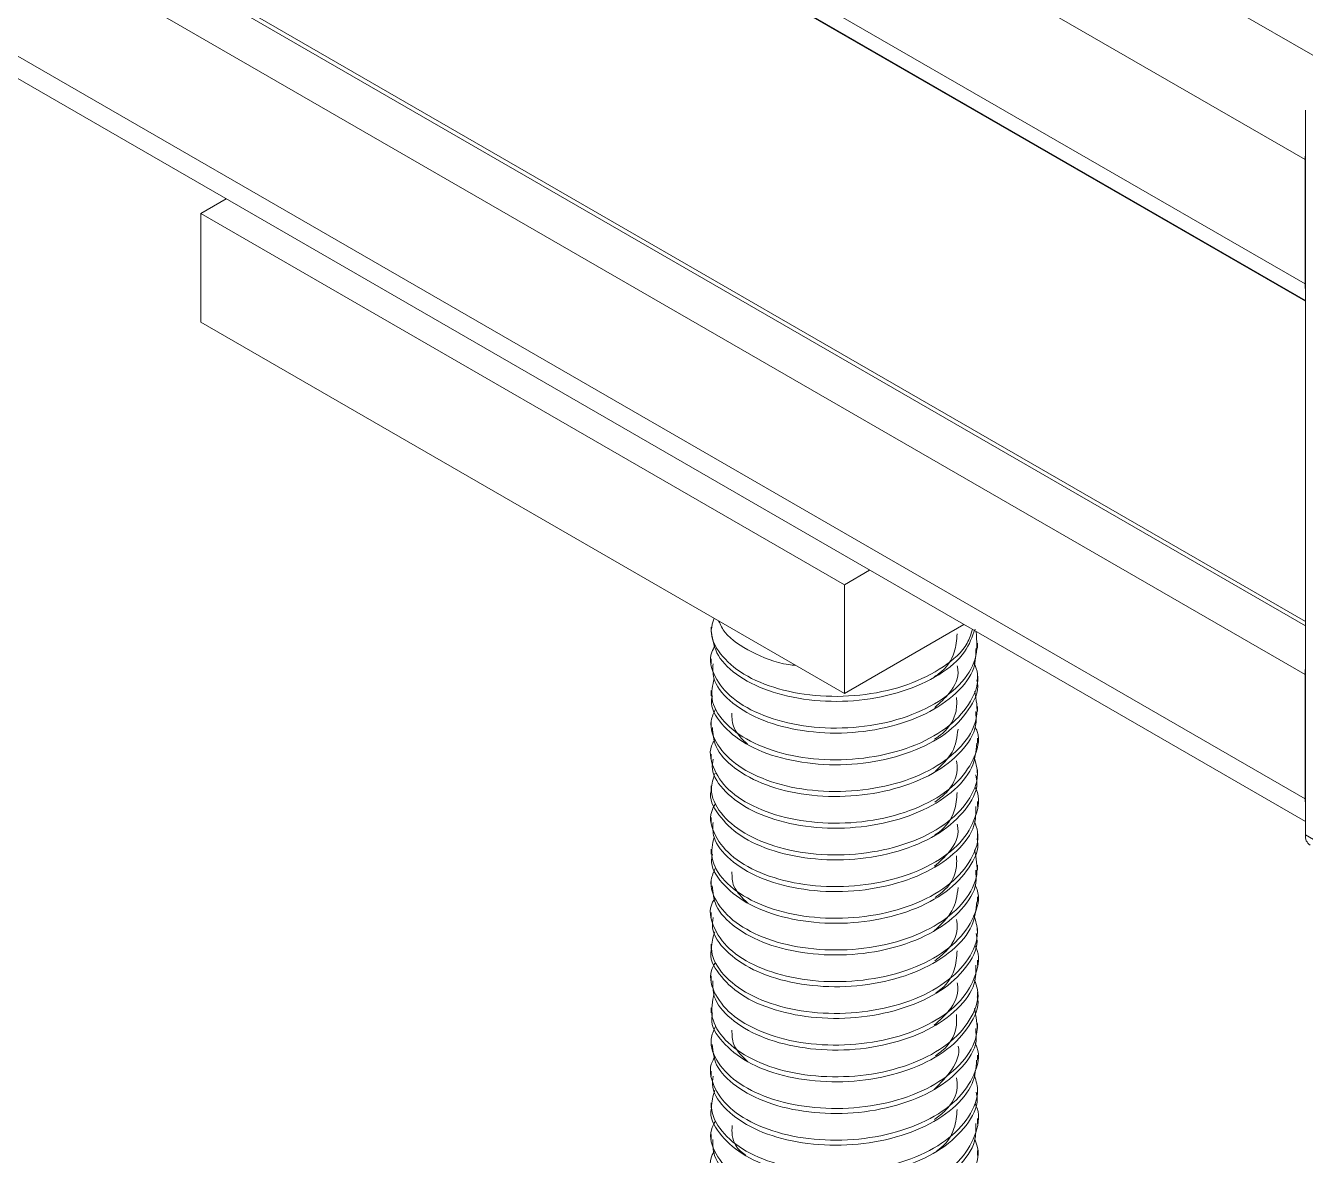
# Model space of a CAD drawing. Extents: x -976302 to -776254, y 5665 to 231437.
# Drawn here: x -788718.7 to -788428.5, y 79245.3 to 79501.6 of the extents above; entities that cross this region are included whole.
import ezdxf

# ---------------------------------------------------------------- set-up
doc = ezdxf.new("R2010")
doc.units = 0
doc.header["$LTSCALE"] = 1000
doc.header["$MEASUREMENT"] = 0

msp = doc.modelspace()

# ---------------------------------------------------------------- linework, layer by layer
at = {"linetype": 'Continuous', "lineweight": 15}
for p, q in [((-788428.62, 79443.04), (-791986.94, 81497.21)), ((-788428.62, 79443.04), (-791986.94, 81497.21)), ((-791984.64, 81492.14), (-788428.54, 79439.24)), ((-791984.64, 81492.14), (-788428.54, 79439.24)), ((-788428.54, 79439.09), (-791983.38, 81491.25)), ((-788428.54, 79439.09), (-791983.38, 81491.25)), ((-788428.54, 79365.45), (-791983.68, 81417.79)), ((-788428.54, 79365.45), (-791983.68, 81417.79)), ((-788428.54, 79366.46), (-791983.38, 81418.63)), ((-788428.54, 79366.46), (-791983.38, 81418.63)), ((-788428.62, 79354.39), (-791986.94, 81408.56)), ((-788428.62, 79354.39), (-791986.94, 81408.56)), ((-788428.62, 79326.19), (-791986.94, 81380.36)), ((-788428.62, 79326.19), (-791986.94, 81380.36)), ((-791983.81, 81373.45), (-788428.54, 79321.04)), ((-791983.81, 81373.45), (-788428.54, 79321.04)), ((-788420.43, 79491.16), (-788455.17, 79511.21)), ((-788420.43, 79491.16), (-788455.17, 79511.21)), ((-788428.62, 79471.24), (-788491.33, 79507.44)), ((-788428.62, 79471.24), (-788491.33, 79507.44)), ((-788428.54, 79482.38), (-788428.54, 79318.02)), ((-788428.54, 79482.38), (-788428.54, 79318.02)), ((-788428.54, 79472.79), (-788428.62, 79471.24)), ((-788428.54, 79472.79), (-788428.62, 79471.24)), ((-788428.62, 79471.24), (-788428.62, 79443.04)), ((-788428.62, 79471.24), (-788428.62, 79443.04)), ((-788678.95, 79458.99), (-788673.23, 79462.29)), ((-788678.95, 79458.99), (-788673.23, 79462.29)), ((-788533.05, 79374.77), (-788678.95, 79458.99)), ((-788678.95, 79458.99), (-788678.95, 79434.33)), ((-788533.05, 79374.77), (-788678.95, 79458.99)), ((-788678.95, 79458.99), (-788678.95, 79434.33)), ((-788533.05, 79350.11), (-788678.95, 79434.33)), ((-788533.05, 79350.11), (-788678.95, 79434.33)), ((-788527.33, 79378.07), (-788533.05, 79374.77)), ((-788527.33, 79378.07), (-788533.05, 79374.77)), ((-788533.05, 79374.77), (-788533.05, 79350.11)), ((-788533.05, 79374.77), (-788533.05, 79350.11)), ((-788563.25, 79365.13), (-788563.25, 79363.98)), ((-788563.25, 79365.13), (-788563.25, 79363.98)), ((-788505.98, 79365.74), (-788533.05, 79350.11)), ((-788505.98, 79365.74), (-788533.05, 79350.11)), ((-788502.86, 79360.39), (-788502.86, 79361.53)), ((-788502.86, 79360.39), (-788502.86, 79361.53)), ((-788563.25, 79357.94), (-788563.25, 79356.8)), ((-788563.25, 79357.94), (-788563.25, 79356.8)), ((-788502.86, 79353.2), (-788502.86, 79354.35)), ((-788502.86, 79353.2), (-788502.86, 79354.35)), ((-788428.62, 79354.39), (-788428.62, 79326.19)), ((-788428.62, 79354.39), (-788428.62, 79326.19)), ((-788563.25, 79350.75), (-788563.25, 79349.61)), ((-788563.25, 79350.75), (-788563.25, 79349.61)), ((-788502.86, 79346.01), (-788502.86, 79347.15)), ((-788502.86, 79346.01), (-788502.86, 79347.15)), ((-788563.25, 79343.56), (-788563.25, 79342.41)), ((-788563.25, 79343.56), (-788563.25, 79342.41)), ((-788502.86, 79338.82), (-788502.86, 79339.96)), ((-788502.86, 79338.82), (-788502.86, 79339.96)), ((-788563.25, 79336.36), (-788563.25, 79335.23)), ((-788563.25, 79336.36), (-788563.25, 79335.23)), ((-788502.86, 79331.63), (-788502.86, 79332.77)), ((-788502.86, 79331.63), (-788502.86, 79332.77)), ((-788563.25, 79329.18), (-788563.25, 79328.03)), ((-788563.25, 79329.18), (-788563.25, 79328.03)), ((-788502.86, 79324.44), (-788502.86, 79325.58)), ((-788502.86, 79324.44), (-788502.86, 79325.58)), ((-788428.62, 79326.19), (-788428.54, 79324.73)), ((-788428.62, 79326.19), (-788428.54, 79324.73)), ((-788563.25, 79321.98), (-788563.25, 79320.85)), ((-788563.25, 79321.98), (-788563.25, 79320.85)), ((-788502.86, 79317.25), (-788502.86, 79318.39)), ((-788502.86, 79317.25), (-788502.86, 79318.39)), ((-788428.54, 79318.02), (-788424.54, 79315.71)), ((-788428.54, 79318.02), (-788424.54, 79315.71)), ((-788563.25, 79314.79), (-788563.25, 79313.65)), ((-788563.25, 79314.79), (-788563.25, 79313.65)), ((-788502.86, 79310.06), (-788502.86, 79311.2)), ((-788502.86, 79310.06), (-788502.86, 79311.2)), ((-788563.25, 79307.61), (-788563.25, 79306.46)), ((-788563.25, 79307.61), (-788563.25, 79306.46)), ((-788502.86, 79302.86), (-788502.86, 79304.01)), ((-788502.86, 79302.86), (-788502.86, 79304.01)), ((-788563.25, 79300.41), (-788563.25, 79299.27)), ((-788563.25, 79300.41), (-788563.25, 79299.27)), ((-788502.86, 79295.68), (-788502.86, 79296.82)), ((-788502.86, 79295.68), (-788502.86, 79296.82)), ((-788563.25, 79293.22), (-788563.25, 79292.08)), ((-788563.25, 79293.22), (-788563.25, 79292.08)), ((-788502.86, 79288.49), (-788502.86, 79289.62)), ((-788502.86, 79288.49), (-788502.86, 79289.62)), ((-788563.25, 79286.03), (-788563.25, 79284.89)), ((-788563.25, 79286.03), (-788563.25, 79284.89)), ((-788502.86, 79281.29), (-788502.86, 79282.44)), ((-788502.86, 79281.29), (-788502.86, 79282.44)), ((-788563.25, 79278.84), (-788563.25, 79277.7)), ((-788563.25, 79278.84), (-788563.25, 79277.7)), ((-788502.86, 79274.11), (-788502.86, 79275.24)), ((-788502.86, 79274.11), (-788502.86, 79275.24)), ((-788563.25, 79271.65), (-788563.25, 79270.51)), ((-788563.25, 79271.65), (-788563.25, 79270.51)), ((-788502.86, 79266.91), (-788502.86, 79268.05)), ((-788502.86, 79266.91), (-788502.86, 79268.05)), ((-788563.25, 79264.45), (-788563.25, 79263.32)), ((-788563.25, 79264.45), (-788563.25, 79263.32)), ((-788502.86, 79259.72), (-788502.86, 79260.86)), ((-788502.86, 79259.72), (-788502.86, 79260.86)), ((-788563.25, 79257.27), (-788563.25, 79256.12)), ((-788563.25, 79257.27), (-788563.25, 79256.12)), ((-788502.86, 79252.53), (-788502.86, 79253.67)), ((-788502.86, 79252.53), (-788502.86, 79253.67)), ((-788563.25, 79250.08), (-788563.25, 79248.94)), ((-788563.25, 79250.08), (-788563.25, 79248.94)), ((-788502.86, 79245.34), (-788502.86, 79246.48)), ((-788502.86, 79245.34), (-788502.86, 79246.48))]:
    msp.add_line(p, q, dxfattribs=at)
at = {"linetype": 'Continuous', "lineweight": 15, "flags": 128}
for points in [[(-788428.62, 79443.04), (-788428.56, 79442), (-788428.54, 79441.79)], [(-788428.62, 79443.04), (-788428.56, 79442), (-788428.54, 79441.79)], [(-788428.54, 79355.72), (-788428.56, 79355.49), (-788428.62, 79354.39)], [(-788428.54, 79355.72), (-788428.56, 79355.49), (-788428.62, 79354.39)]]:
    msp.add_lwpolyline(points, dxfattribs=at)
at = {"linetype": 'Continuous', "lineweight": 15}
msp.add_arc((-788426.07, 79317.74), 2.48, 173.7011, 234.9867, dxfattribs=at)
msp.add_arc((-788426.07, 79317.74), 2.48, 173.7011, 234.9867, dxfattribs=at)
for points, knots in [([(-788562.58, 79367.16), (-788562.88, 79366.26), (-788563.77, 79363.57), (-788561.54, 79358.96), (-788556.3, 79354.3), (-788548.25, 79350.88), (-788538.54, 79349.24), (-788528.2, 79349.57), (-788518.37, 79351.85), (-788510.37, 79355.98), (-788505.28, 79360.43), (-788504.36, 79363.56), (-788504.04, 79364.62)], [0, 0, 0, 0, 0.055158, 0.166141, 0.277102, 0.388094, 0.499049, 0.610018, 0.720987, 0.831948, 0.942932, 1, 1, 1, 1]), ([(-788562.58, 79367.16), (-788562.88, 79366.26), (-788563.77, 79363.57), (-788561.54, 79358.96), (-788556.3, 79354.3), (-788548.25, 79350.88), (-788538.54, 79349.24), (-788528.2, 79349.57), (-788518.37, 79351.85), (-788510.37, 79355.98), (-788505.28, 79360.43), (-788504.36, 79363.56), (-788504.04, 79364.62)], [0, 0, 0, 0, 0.055158, 0.166141, 0.277102, 0.388094, 0.499049, 0.610018, 0.720987, 0.831948, 0.942932, 1, 1, 1, 1]), ([(-788544.07, 79356.47), (-788544.6, 79356.53), (-788548.44, 79356.92), (-788554.27, 79359.43), (-788559.89, 79362.98), (-788561.14, 79365.66), (-788561.56, 79366.57)], [0, 0, 0, 0, 0.061074, 0.435157, 0.809351, 1, 1, 1, 1]), ([(-788544.07, 79356.47), (-788544.6, 79356.53), (-788548.44, 79356.92), (-788554.27, 79359.43), (-788559.89, 79362.98), (-788561.14, 79365.66), (-788561.56, 79366.57)], [0, 0, 0, 0, 0.061074, 0.435157, 0.809351, 1, 1, 1, 1]), ([(-788562.32, 79361.05), (-788562.62, 79360.52), (-788563.91, 79358.24), (-788562.75, 79353.87), (-788558.79, 79348.83), (-788551.67, 79344.86), (-788542.52, 79342.45), (-788532.28, 79342.02), (-788522.13, 79343.52), (-788513.2, 79346.98), (-788506.58, 79351.89), (-788502.72, 79357.86), (-788503.02, 79362.04), (-788503.17, 79364.12)], [0, 0, 0, 0, 0.029612, 0.126756, 0.22388, 0.321012, 0.418143, 0.515263, 0.612409, 0.709532, 0.806682, 0.903802, 1, 1, 1, 1]), ([(-788562.32, 79361.05), (-788562.62, 79360.52), (-788563.91, 79358.24), (-788562.75, 79353.87), (-788558.79, 79348.83), (-788551.67, 79344.86), (-788542.52, 79342.45), (-788532.28, 79342.02), (-788522.13, 79343.52), (-788513.2, 79346.98), (-788506.58, 79351.89), (-788502.72, 79357.86), (-788503.02, 79362.04), (-788503.17, 79364.12)], [0, 0, 0, 0, 0.029612, 0.126756, 0.22388, 0.321012, 0.418143, 0.515263, 0.612409, 0.709532, 0.806682, 0.903802, 1, 1, 1, 1]), ([(-788503.44, 79364.7), (-788504.06, 79362.95), (-788505.39, 79359.15), (-788511.32, 79354.12), (-788519.69, 79350.31), (-788529.64, 79348.25), (-788539.96, 79348.22), (-788549.52, 79350.14), (-788557.15, 79353.73), (-788562.29, 79358.58), (-788562.91, 79362.2), (-788563.22, 79363.99)], [0, 0, 0, 0, 0.096839, 0.209995, 0.323184, 0.436337, 0.549514, 0.662673, 0.775838, 0.889006, 1, 1, 1, 1]), ([(-788503.44, 79364.7), (-788504.06, 79362.95), (-788505.39, 79359.15), (-788511.32, 79354.12), (-788519.69, 79350.31), (-788529.64, 79348.25), (-788539.96, 79348.22), (-788549.52, 79350.14), (-788557.15, 79353.73), (-788562.29, 79358.58), (-788562.91, 79362.2), (-788563.22, 79363.99)], [0, 0, 0, 0, 0.096839, 0.209995, 0.323184, 0.436337, 0.549514, 0.662673, 0.775838, 0.889006, 1, 1, 1, 1]), ([(-788507.52, 79363.62), (-788507.61, 79362.24), (-788507.82, 79359.05), (-788510.01, 79355.62), (-788512.38, 79354.11), (-788512.7, 79353.9)], [0, 0, 0, 0, 0.400329, 0.918248, 1, 1, 1, 1]), ([(-788507.52, 79363.62), (-788507.61, 79362.24), (-788507.82, 79359.05), (-788510.01, 79355.62), (-788512.38, 79354.11), (-788512.7, 79353.9)], [0, 0, 0, 0, 0.400329, 0.918248, 1, 1, 1, 1]), ([(-788503.21, 79360.41), (-788503.24, 79358.91), (-788503.32, 79355.31), (-788507.39, 79350), (-788514.33, 79345.23), (-788523.51, 79342.09), (-788533.73, 79340.79), (-788543.88, 79341.58), (-788552.85, 79344.16), (-788559.42, 79348.36), (-788563.01, 79352.82), (-788562.88, 79355.73), (-788562.83, 79356.81)], [0, 0, 0, 0, 0.077137, 0.184611, 0.292094, 0.399576, 0.507045, 0.614543, 0.722016, 0.829518, 0.936987, 1, 1, 1, 1]), ([(-788503.21, 79360.41), (-788503.24, 79358.91), (-788503.32, 79355.31), (-788507.39, 79350), (-788514.33, 79345.23), (-788523.51, 79342.09), (-788533.73, 79340.79), (-788543.88, 79341.58), (-788552.85, 79344.16), (-788559.42, 79348.36), (-788563.01, 79352.82), (-788562.88, 79355.73), (-788562.83, 79356.81)], [0, 0, 0, 0, 0.077137, 0.184611, 0.292094, 0.399576, 0.507045, 0.614543, 0.722016, 0.829518, 0.936987, 1, 1, 1, 1]), ([(-788562.58, 79353.49), (-788562.92, 79351.97), (-788563.68, 79348.62), (-788560.71, 79343.51), (-788554.79, 79339.09), (-788546.32, 79335.98), (-788536.37, 79334.77), (-788526.04, 79335.5), (-788516.52, 79338.21), (-788508.82, 79342.62), (-788504.05, 79348.21), (-788502.24, 79353.34), (-788503.3, 79356.22), (-788503.61, 79357.06)], [0, 0, 0, 0, 0.081539, 0.179112, 0.276674, 0.374262, 0.471821, 0.5694, 0.666963, 0.764532, 0.862104, 0.959662, 1, 1, 1, 1]), ([(-788562.58, 79353.49), (-788562.92, 79351.97), (-788563.68, 79348.62), (-788560.71, 79343.51), (-788554.79, 79339.09), (-788546.32, 79335.98), (-788536.37, 79334.77), (-788526.04, 79335.5), (-788516.52, 79338.21), (-788508.82, 79342.62), (-788504.05, 79348.21), (-788502.24, 79353.34), (-788503.3, 79356.22), (-788503.61, 79357.06)], [0, 0, 0, 0, 0.081539, 0.179112, 0.276674, 0.374262, 0.471821, 0.5694, 0.666963, 0.764532, 0.862104, 0.959662, 1, 1, 1, 1]), ([(-788507.47, 79356.41), (-788507.41, 79356.1), (-788506.97, 79354.01), (-788508.53, 79350.54), (-788511.37, 79348.01), (-788512.54, 79346.96)], [0, 0, 0, 0, 0.09235, 0.624857, 1, 1, 1, 1]), ([(-788507.47, 79356.41), (-788507.41, 79356.1), (-788506.97, 79354.01), (-788508.53, 79350.54), (-788511.37, 79348.01), (-788512.54, 79346.96)], [0, 0, 0, 0, 0.09235, 0.624857, 1, 1, 1, 1]), ([(-788503.03, 79353.19), (-788502.97, 79352.96), (-788502.43, 79350.66), (-788504.64, 79346.27), (-788509.72, 79340.75), (-788517.78, 79336.59), (-788527.47, 79334.15), (-788537.82, 79333.67), (-788547.61, 79335.21), (-788555.83, 79338.46), (-788561.18, 79343.13), (-788563.58, 79347.08), (-788563.07, 79349.24), (-788562.98, 79349.59)], [0, 0, 0, 0, 0.011893, 0.119422, 0.226928, 0.334465, 0.441967, 0.549481, 0.656996, 0.764503, 0.872032, 0.979536, 1, 1, 1, 1]), ([(-788503.03, 79353.19), (-788502.97, 79352.96), (-788502.43, 79350.66), (-788504.64, 79346.27), (-788509.72, 79340.75), (-788517.78, 79336.59), (-788527.47, 79334.15), (-788537.82, 79333.67), (-788547.61, 79335.21), (-788555.83, 79338.46), (-788561.18, 79343.13), (-788563.58, 79347.08), (-788563.07, 79349.24), (-788562.98, 79349.59)], [0, 0, 0, 0, 0.011893, 0.119422, 0.226928, 0.334465, 0.441967, 0.549481, 0.656996, 0.764503, 0.872032, 0.979536, 1, 1, 1, 1]), ([(-788562.3, 79346.54), (-788562.69, 79345.67), (-788563.89, 79343.02), (-788562.19, 79338.36), (-788557.51, 79333.51), (-788549.89, 79329.82), (-788540.41, 79327.81), (-788530.09, 79327.79), (-788520.11, 79329.71), (-788511.58, 79333.53), (-788505.55, 79338.69), (-788502.41, 79344.69), (-788503.16, 79348.71), (-788503.52, 79350.64)], [0, 0, 0, 0, 0.047287, 0.14328, 0.239248, 0.335236, 0.431204, 0.527172, 0.623154, 0.719122, 0.815118, 0.911083, 1, 1, 1, 1]), ([(-788562.3, 79346.54), (-788562.69, 79345.67), (-788563.89, 79343.02), (-788562.19, 79338.36), (-788557.51, 79333.51), (-788549.89, 79329.82), (-788540.41, 79327.81), (-788530.09, 79327.79), (-788520.11, 79329.71), (-788511.58, 79333.53), (-788505.55, 79338.69), (-788502.41, 79344.69), (-788503.16, 79348.71), (-788503.52, 79350.64)], [0, 0, 0, 0, 0.047287, 0.14328, 0.239248, 0.335236, 0.431204, 0.527172, 0.623154, 0.719122, 0.815118, 0.911083, 1, 1, 1, 1]), ([(-788507.62, 79349.23), (-788507.59, 79348.19), (-788507.5, 79345.36), (-788509.44, 79341.96), (-788511.99, 79340.16), (-788512.59, 79339.73)], [0, 0, 0, 0, 0.30505, 0.833912, 1, 1, 1, 1]), ([(-788507.62, 79349.23), (-788507.59, 79348.19), (-788507.5, 79345.36), (-788509.44, 79341.96), (-788511.99, 79340.16), (-788512.59, 79339.73)], [0, 0, 0, 0, 0.30505, 0.833912, 1, 1, 1, 1]), ([(-788503.29, 79346.01), (-788503.21, 79344.96), (-788502.97, 79341.8), (-788506.29, 79336.79), (-788512.63, 79331.72), (-788521.46, 79328.23), (-788531.55, 79326.51), (-788541.81, 79326.87), (-788551.11, 79329.1), (-788558.27, 79332.98), (-788562.65, 79337.67), (-788562.87, 79340.97), (-788562.97, 79342.43)], [0, 0, 0, 0, 0.054414, 0.161896, 0.269374, 0.376871, 0.484344, 0.591847, 0.699322, 0.806816, 0.914294, 1, 1, 1, 1]), ([(-788503.29, 79346.01), (-788503.21, 79344.96), (-788502.97, 79341.8), (-788506.29, 79336.79), (-788512.63, 79331.72), (-788521.46, 79328.23), (-788531.55, 79326.51), (-788541.81, 79326.87), (-788551.11, 79329.1), (-788558.27, 79332.98), (-788562.65, 79337.67), (-788562.87, 79340.97), (-788562.97, 79342.43)], [0, 0, 0, 0, 0.054414, 0.161896, 0.269374, 0.376871, 0.484344, 0.591847, 0.699322, 0.806816, 0.914294, 1, 1, 1, 1]), ([(-788554.95, 79338.53), (-788556.23, 79339.76), (-788558.53, 79341.96), (-788558.55, 79344.51), (-788558.55, 79345.64)], [0, 0, 0, 0, 0.554473, 1, 1, 1, 1]), ([(-788554.95, 79338.53), (-788556.23, 79339.76), (-788558.53, 79341.96), (-788558.55, 79344.51), (-788558.55, 79345.64)], [0, 0, 0, 0, 0.554473, 1, 1, 1, 1]), ([(-788562.44, 79339.59), (-788562.6, 79339.35), (-788563.89, 79337.4), (-788563.11, 79333.31), (-788559.8, 79328.12), (-788553.15, 79323.92), (-788544.32, 79321.18), (-788534.19, 79320.38), (-788523.93, 79321.52), (-788514.73, 79324.63), (-788507.51, 79329.34), (-788503.48, 79335.12), (-788502.17, 79339.84), (-788503.26, 79342.23), (-788503.44, 79342.62)], [0, 0, 0, 0, 0.01343, 0.110247, 0.207057, 0.303865, 0.400687, 0.497489, 0.59432, 0.691124, 0.787947, 0.884754, 0.981558, 1, 1, 1, 1]), ([(-788562.44, 79339.59), (-788562.6, 79339.35), (-788563.89, 79337.4), (-788563.11, 79333.31), (-788559.8, 79328.12), (-788553.15, 79323.92), (-788544.32, 79321.18), (-788534.19, 79320.38), (-788523.93, 79321.52), (-788514.73, 79324.63), (-788507.51, 79329.34), (-788503.48, 79335.12), (-788502.17, 79339.84), (-788503.26, 79342.23), (-788503.44, 79342.62)], [0, 0, 0, 0, 0.01343, 0.110247, 0.207057, 0.303865, 0.400687, 0.497489, 0.59432, 0.691124, 0.787947, 0.884754, 0.981558, 1, 1, 1, 1]), ([(-788507.29, 79342.04), (-788507.52, 79340.25), (-788507.95, 79336.77), (-788511.02, 79333.83), (-788512.51, 79332.4)], [0, 0, 0, 0, 0.514013, 1, 1, 1, 1]), ([(-788507.29, 79342.04), (-788507.52, 79340.25), (-788507.95, 79336.77), (-788511.02, 79333.83), (-788512.51, 79332.4)], [0, 0, 0, 0, 0.514013, 1, 1, 1, 1]), ([(-788503.01, 79338.83), (-788503.22, 79336.95), (-788503.66, 79332.98), (-788508.46, 79327.44), (-788515.89, 79322.95), (-788525.34, 79320.13), (-788535.65, 79319.21), (-788545.65, 79320.36), (-788554.28, 79323.25), (-788560.31, 79327.69), (-788563.3, 79331.92), (-788562.94, 79334.49), (-788562.84, 79335.22)], [0, 0, 0, 0, 0.096921, 0.204406, 0.31191, 0.419396, 0.52688, 0.634382, 0.741867, 0.849383, 0.956864, 1, 1, 1, 1]), ([(-788503.01, 79338.83), (-788503.22, 79336.95), (-788503.66, 79332.98), (-788508.46, 79327.44), (-788515.89, 79322.95), (-788525.34, 79320.13), (-788535.65, 79319.21), (-788545.65, 79320.36), (-788554.28, 79323.25), (-788560.31, 79327.69), (-788563.3, 79331.92), (-788562.94, 79334.49), (-788562.84, 79335.22)], [0, 0, 0, 0, 0.096921, 0.204406, 0.31191, 0.419396, 0.52688, 0.634382, 0.741867, 0.849383, 0.956864, 1, 1, 1, 1]), ([(-788562.39, 79332.04), (-788562.8, 79330.82), (-788563.81, 79327.8), (-788561.47, 79322.87), (-788556.11, 79318.24), (-788548.01, 79314.85), (-788538.27, 79313.27), (-788527.92, 79313.65), (-788518.17, 79315.99), (-788510.06, 79320.14), (-788504.68, 79325.54), (-788502.32, 79331.1), (-788503.29, 79334.5), (-788503.67, 79335.85)], [0, 0, 0, 0, 0.065575, 0.162377, 0.259159, 0.355969, 0.452747, 0.549537, 0.646326, 0.743109, 0.83991, 0.936689, 1, 1, 1, 1]), ([(-788562.39, 79332.04), (-788562.8, 79330.82), (-788563.81, 79327.8), (-788561.47, 79322.87), (-788556.11, 79318.24), (-788548.01, 79314.85), (-788538.27, 79313.27), (-788527.92, 79313.65), (-788518.17, 79315.99), (-788510.06, 79320.14), (-788504.68, 79325.54), (-788502.32, 79331.1), (-788503.29, 79334.5), (-788503.67, 79335.85)], [0, 0, 0, 0, 0.065575, 0.162377, 0.259159, 0.355969, 0.452747, 0.549537, 0.646326, 0.743109, 0.83991, 0.936689, 1, 1, 1, 1]), ([(-788507.61, 79334.84), (-788507.53, 79334.16), (-788507.22, 79331.68), (-788508.96, 79328.26), (-788511.68, 79326.13), (-788512.58, 79325.42)], [0, 0, 0, 0, 0.202516, 0.735048, 1, 1, 1, 1]), ([(-788507.61, 79334.84), (-788507.53, 79334.16), (-788507.22, 79331.68), (-788508.96, 79328.26), (-788511.68, 79326.13), (-788512.58, 79325.42)], [0, 0, 0, 0, 0.202516, 0.735048, 1, 1, 1, 1]), ([(-788503.22, 79331.62), (-788503.12, 79331), (-788502.66, 79328.31), (-788505.34, 79323.62), (-788511.03, 79318.29), (-788519.47, 79314.44), (-788529.36, 79312.33), (-788539.7, 79312.25), (-788549.26, 79314.11), (-788557.09, 79317.66), (-788561.8, 79322.51), (-788563.81, 79326.2), (-788563.24, 79328.02), (-788563.24, 79328.03)], [0, 0, 0, 0, 0.031687, 0.139199, 0.246696, 0.354224, 0.461717, 0.569232, 0.676732, 0.784235, 0.891745, 0.999238, 1, 1, 1, 1]), ([(-788503.22, 79331.62), (-788503.12, 79331), (-788502.66, 79328.31), (-788505.34, 79323.62), (-788511.03, 79318.29), (-788519.47, 79314.44), (-788529.36, 79312.33), (-788539.7, 79312.25), (-788549.26, 79314.11), (-788557.09, 79317.66), (-788561.8, 79322.51), (-788563.81, 79326.2), (-788563.24, 79328.02), (-788563.24, 79328.03)], [0, 0, 0, 0, 0.031687, 0.139199, 0.246696, 0.354224, 0.461717, 0.569232, 0.676732, 0.784235, 0.891745, 0.999238, 1, 1, 1, 1]), ([(-788562.31, 79325.08), (-788562.63, 79324.5), (-788563.91, 79322.18), (-788562.69, 79317.77), (-788558.63, 79312.75), (-788551.45, 79308.82), (-788542.25, 79306.46), (-788532, 79306.08), (-788521.87, 79307.63), (-788513.02, 79311.13), (-788506.34, 79316.1), (-788503.04, 79322.05), (-788502.18, 79326.56), (-788503.36, 79328.68), (-788503.44, 79328.82)], [0, 0, 0, 0, 0.03159, 0.127749, 0.223888, 0.320037, 0.416182, 0.512318, 0.608477, 0.704616, 0.800781, 0.896916, 0.993061, 1, 1, 1, 1]), ([(-788562.31, 79325.08), (-788562.63, 79324.5), (-788563.91, 79322.18), (-788562.69, 79317.77), (-788558.63, 79312.75), (-788551.45, 79308.82), (-788542.25, 79306.46), (-788532, 79306.08), (-788521.87, 79307.63), (-788513.02, 79311.13), (-788506.34, 79316.1), (-788503.04, 79322.05), (-788502.18, 79326.56), (-788503.36, 79328.68), (-788503.44, 79328.82)], [0, 0, 0, 0, 0.03159, 0.127749, 0.223888, 0.320037, 0.416182, 0.512318, 0.608477, 0.704616, 0.800781, 0.896916, 0.993061, 1, 1, 1, 1]), ([(-788507.51, 79327.67), (-788507.61, 79326.26), (-788507.85, 79323.06), (-788509.99, 79319.68), (-788512.28, 79318.21), (-788512.52, 79318.06)], [0, 0, 0, 0, 0.4119062, 0.9374083, 1, 1, 1, 1]), ([(-788507.51, 79327.67), (-788507.61, 79326.26), (-788507.85, 79323.06), (-788509.99, 79319.68), (-788512.28, 79318.21), (-788512.52, 79318.06)], [0, 0, 0, 0, 0.4119062, 0.9374083, 1, 1, 1, 1]), ([(-788503.23, 79324.45), (-788503.24, 79323.01), (-788503.27, 79319.47), (-788507.24, 79314.19), (-788514.11, 79309.38), (-788523.25, 79306.2), (-788533.46, 79304.85), (-788543.63, 79305.58), (-788552.63, 79308.12), (-788559.29, 79312.28), (-788562.97, 79316.77), (-788562.88, 79319.73), (-788562.84, 79320.85)], [0, 0, 0, 0, 0.074292, 0.181766, 0.289246, 0.396729, 0.504198, 0.611696, 0.719169, 0.826668, 0.934138, 1, 1, 1, 1]), ([(-788503.23, 79324.45), (-788503.24, 79323.01), (-788503.27, 79319.47), (-788507.24, 79314.19), (-788514.11, 79309.38), (-788523.25, 79306.2), (-788533.46, 79304.85), (-788543.63, 79305.58), (-788552.63, 79308.12), (-788559.29, 79312.28), (-788562.97, 79316.77), (-788562.88, 79319.73), (-788562.84, 79320.85)], [0, 0, 0, 0, 0.074292, 0.181766, 0.289246, 0.396729, 0.504198, 0.611696, 0.719169, 0.826668, 0.934138, 1, 1, 1, 1]), ([(-788562.61, 79317.54), (-788562.94, 79315.97), (-788563.67, 79312.57), (-788560.59, 79307.43), (-788554.59, 79303.03), (-788546.07, 79299.97), (-788536.1, 79298.81), (-788525.78, 79299.59), (-788516.29, 79302.35), (-788508.65, 79306.8), (-788503.97, 79312.42), (-788502.23, 79317.49), (-788503.29, 79320.29), (-788503.58, 79321.06)], [0, 0, 0, 0, 0.084305, 0.181943, 0.27957, 0.377223, 0.474847, 0.572493, 0.670121, 0.767756, 0.865392, 0.963016, 1, 1, 1, 1]), ([(-788562.61, 79317.54), (-788562.94, 79315.97), (-788563.67, 79312.57), (-788560.59, 79307.43), (-788554.59, 79303.03), (-788546.07, 79299.97), (-788536.1, 79298.81), (-788525.78, 79299.59), (-788516.29, 79302.35), (-788508.65, 79306.8), (-788503.97, 79312.42), (-788502.23, 79317.49), (-788503.29, 79320.29), (-788503.58, 79321.06)], [0, 0, 0, 0, 0.084305, 0.181943, 0.27957, 0.377223, 0.474847, 0.572493, 0.670121, 0.767756, 0.865392, 0.963016, 1, 1, 1, 1]), ([(-788507.48, 79320.45), (-788507.42, 79320.12), (-788506.98, 79318.01), (-788508.57, 79314.52), (-788511.43, 79311.99), (-788512.62, 79310.94)], [0, 0, 0, 0, 0.09729, 0.625207, 1, 1, 1, 1]), ([(-788507.48, 79320.45), (-788507.42, 79320.12), (-788506.98, 79318.01), (-788508.57, 79314.52), (-788511.43, 79311.99), (-788512.62, 79310.94)], [0, 0, 0, 0, 0.09729, 0.625207, 1, 1, 1, 1]), ([(-788502.99, 79317.23), (-788502.95, 79317.06), (-788502.39, 79314.82), (-788504.55, 79310.48), (-788509.54, 79304.93), (-788517.54, 79300.73), (-788527.2, 79298.23), (-788537.55, 79297.7), (-788547.37, 79299.19), (-788555.64, 79302.39), (-788561.08, 79307.04), (-788563.55, 79311.03), (-788563.05, 79313.24), (-788562.96, 79313.64)], [0, 0, 0, 0, 0.009066, 0.116595, 0.2241, 0.331635, 0.439136, 0.546647, 0.654162, 0.761668, 0.869197, 0.976699, 1, 1, 1, 1]), ([(-788502.99, 79317.23), (-788502.95, 79317.06), (-788502.39, 79314.82), (-788504.55, 79310.48), (-788509.54, 79304.93), (-788517.54, 79300.73), (-788527.2, 79298.23), (-788537.55, 79297.7), (-788547.37, 79299.19), (-788555.64, 79302.39), (-788561.08, 79307.04), (-788563.55, 79311.03), (-788563.05, 79313.24), (-788562.96, 79313.64)], [0, 0, 0, 0, 0.009066, 0.116595, 0.2241, 0.331635, 0.439136, 0.546647, 0.654162, 0.761668, 0.869197, 0.976699, 1, 1, 1, 1]), ([(-788562.3, 79310.58), (-788562.7, 79309.66), (-788563.88, 79306.97), (-788562.11, 79302.26), (-788557.34, 79297.44), (-788549.66, 79293.79), (-788540.14, 79291.84), (-788529.82, 79291.86), (-788519.87, 79293.83), (-788511.38, 79297.7), (-788505.43, 79302.89), (-788502.4, 79308.84), (-788503.18, 79312.78), (-788503.55, 79314.63)], [0, 0, 0, 0, 0.04958, 0.14567, 0.241736, 0.337823, 0.433887, 0.529954, 0.626033, 0.722098, 0.818191, 0.914254, 1, 1, 1, 1]), ([(-788562.3, 79310.58), (-788562.7, 79309.66), (-788563.88, 79306.97), (-788562.11, 79302.26), (-788557.34, 79297.44), (-788549.66, 79293.79), (-788540.14, 79291.84), (-788529.82, 79291.86), (-788519.87, 79293.83), (-788511.38, 79297.7), (-788505.43, 79302.89), (-788502.4, 79308.84), (-788503.18, 79312.78), (-788503.55, 79314.63)], [0, 0, 0, 0, 0.04958, 0.14567, 0.241736, 0.337823, 0.433887, 0.529954, 0.626033, 0.722098, 0.818191, 0.914254, 1, 1, 1, 1]), ([(-788507.62, 79313.28), (-788507.59, 79312.22), (-788507.52, 79309.37), (-788509.44, 79305.99), (-788511.94, 79304.24), (-788512.5, 79303.84)], [0, 0, 0, 0, 0.3133451, 0.8464895, 1, 1, 1, 1]), ([(-788507.62, 79313.28), (-788507.59, 79312.22), (-788507.52, 79309.37), (-788509.44, 79305.99), (-788511.94, 79304.24), (-788512.5, 79303.84)], [0, 0, 0, 0, 0.3133451, 0.8464895, 1, 1, 1, 1]), ([(-788503.29, 79310.06), (-788503.2, 79309.06), (-788502.93, 79305.96), (-788506.16, 79300.99), (-788512.42, 79295.88), (-788521.2, 79292.34), (-788531.27, 79290.58), (-788541.55, 79290.88), (-788550.89, 79293.07), (-788558.12, 79296.91), (-788562.6, 79301.62), (-788562.87, 79304.97), (-788563, 79306.48)], [0, 0, 0, 0, 0.051562, 0.159047, 0.266526, 0.374026, 0.4815, 0.589005, 0.696482, 0.803975, 0.911457, 1, 1, 1, 1]), ([(-788503.29, 79310.06), (-788503.2, 79309.06), (-788502.93, 79305.96), (-788506.16, 79300.99), (-788512.42, 79295.88), (-788521.2, 79292.34), (-788531.27, 79290.58), (-788541.55, 79290.88), (-788550.89, 79293.07), (-788558.12, 79296.91), (-788562.6, 79301.62), (-788562.87, 79304.97), (-788563, 79306.48)], [0, 0, 0, 0, 0.051562, 0.159047, 0.266526, 0.374026, 0.4815, 0.589005, 0.696482, 0.803975, 0.911457, 1, 1, 1, 1]), ([(-788554.93, 79302.54), (-788556.23, 79303.79), (-788558.54, 79306.02), (-788558.54, 79308.57), (-788558.54, 79309.69)], [0, 0, 0, 0, 0.563221, 1, 1, 1, 1]), ([(-788554.93, 79302.54), (-788556.23, 79303.79), (-788558.54, 79306.02), (-788558.54, 79308.57), (-788558.54, 79309.69)], [0, 0, 0, 0, 0.563221, 1, 1, 1, 1]), ([(-788562.42, 79303.62), (-788562.6, 79303.34), (-788563.9, 79301.34), (-788563.07, 79297.21), (-788559.66, 79292.04), (-788552.95, 79287.87), (-788544.06, 79285.18), (-788533.92, 79284.44), (-788523.67, 79285.62), (-788514.51, 79288.79), (-788507.36, 79293.52), (-788503.41, 79299.33), (-788502.17, 79304.02), (-788503.27, 79306.38), (-788503.44, 79306.73)], [0, 0, 0, 0, 0.01573, 0.112462, 0.209186, 0.305908, 0.402642, 0.499359, 0.596103, 0.692822, 0.78956, 0.886279, 0.982998, 1, 1, 1, 1]), ([(-788562.42, 79303.62), (-788562.6, 79303.34), (-788563.9, 79301.34), (-788563.07, 79297.21), (-788559.66, 79292.04), (-788552.95, 79287.87), (-788544.06, 79285.18), (-788533.92, 79284.44), (-788523.67, 79285.62), (-788514.51, 79288.79), (-788507.36, 79293.52), (-788503.41, 79299.33), (-788502.17, 79304.02), (-788503.27, 79306.38), (-788503.44, 79306.73)], [0, 0, 0, 0, 0.01573, 0.112462, 0.209186, 0.305908, 0.402642, 0.499359, 0.596103, 0.692822, 0.78956, 0.886279, 0.982998, 1, 1, 1, 1]), ([(-788507.28, 79306.09), (-788507.52, 79304.28), (-788507.99, 79300.73), (-788511.13, 79297.75), (-788512.67, 79296.28)], [0, 0, 0, 0, 0.5100535, 1, 1, 1, 1]), ([(-788507.28, 79306.09), (-788507.52, 79304.28), (-788507.99, 79300.73), (-788511.13, 79297.75), (-788512.67, 79296.28)], [0, 0, 0, 0, 0.5100535, 1, 1, 1, 1]), ([(-788503.05, 79302.88), (-788503.23, 79301.05), (-788503.61, 79297.13), (-788508.3, 79291.63), (-788515.66, 79287.09), (-788525.08, 79284.23), (-788535.37, 79283.25), (-788545.4, 79284.35), (-788554.08, 79287.2), (-788560.19, 79291.6), (-788563.26, 79295.87), (-788562.93, 79298.48), (-788562.83, 79299.27)], [0, 0, 0, 0, 0.094092, 0.201574, 0.309075, 0.416559, 0.52404, 0.63154, 0.739023, 0.846537, 0.954015, 1, 1, 1, 1]), ([(-788503.05, 79302.88), (-788503.23, 79301.05), (-788503.61, 79297.13), (-788508.3, 79291.63), (-788515.66, 79287.09), (-788525.08, 79284.23), (-788535.37, 79283.25), (-788545.4, 79284.35), (-788554.08, 79287.2), (-788560.19, 79291.6), (-788563.26, 79295.87), (-788562.93, 79298.48), (-788562.83, 79299.27)], [0, 0, 0, 0, 0.094092, 0.201574, 0.309075, 0.416559, 0.52404, 0.63154, 0.739023, 0.846537, 0.954015, 1, 1, 1, 1]), ([(-788562.41, 79296.07), (-788562.82, 79294.8), (-788563.79, 79291.74), (-788561.36, 79286.78), (-788555.92, 79282.18), (-788547.77, 79278.83), (-788538, 79277.3), (-788527.65, 79277.73), (-788517.93, 79280.12), (-788509.87, 79284.31), (-788504.58, 79289.74), (-788502.31, 79295.24), (-788503.3, 79298.57), (-788503.68, 79299.84)], [0, 0, 0, 0, 0.067868, 0.164776, 0.261665, 0.358584, 0.455469, 0.55237, 0.649265, 0.746157, 0.843064, 0.939951, 1, 1, 1, 1]), ([(-788562.41, 79296.07), (-788562.82, 79294.8), (-788563.79, 79291.74), (-788561.36, 79286.78), (-788555.92, 79282.18), (-788547.77, 79278.83), (-788538, 79277.3), (-788527.65, 79277.73), (-788517.93, 79280.12), (-788509.87, 79284.31), (-788504.58, 79289.74), (-788502.31, 79295.24), (-788503.3, 79298.57), (-788503.68, 79299.84)], [0, 0, 0, 0, 0.067868, 0.164776, 0.261665, 0.358584, 0.455469, 0.55237, 0.649265, 0.746157, 0.843064, 0.939951, 1, 1, 1, 1]), ([(-788507.61, 79298.88), (-788507.53, 79298.18), (-788507.23, 79295.69), (-788508.99, 79292.27), (-788511.7, 79290.15), (-788512.58, 79289.46)], [0, 0, 0, 0, 0.208244, 0.740547, 1, 1, 1, 1]), ([(-788507.61, 79298.88), (-788507.53, 79298.18), (-788507.23, 79295.69), (-788508.99, 79292.27), (-788511.7, 79290.15), (-788512.58, 79289.46)], [0, 0, 0, 0, 0.208244, 0.740547, 1, 1, 1, 1]), ([(-788503.2, 79295.66), (-788503.1, 79295.1), (-788502.63, 79292.46), (-788505.23, 79287.82), (-788510.84, 79282.46), (-788519.22, 79278.57), (-788529.09, 79276.4), (-788539.44, 79276.27), (-788549.03, 79278.08), (-788556.92, 79281.59), (-788561.72, 79286.42), (-788563.78, 79290.15), (-788563.21, 79292.01), (-788563.19, 79292.07)], [0, 0, 0, 0, 0.028842, 0.136359, 0.243859, 0.351391, 0.458887, 0.566404, 0.673907, 0.781413, 0.888927, 0.996424, 1, 1, 1, 1]), ([(-788503.2, 79295.66), (-788503.1, 79295.1), (-788502.63, 79292.46), (-788505.23, 79287.82), (-788510.84, 79282.46), (-788519.22, 79278.57), (-788529.09, 79276.4), (-788539.44, 79276.27), (-788549.03, 79278.08), (-788556.92, 79281.59), (-788561.72, 79286.42), (-788563.78, 79290.15), (-788563.21, 79292.01), (-788563.19, 79292.07)], [0, 0, 0, 0, 0.028842, 0.136359, 0.243859, 0.351391, 0.458887, 0.566404, 0.673907, 0.781413, 0.888927, 0.996424, 1, 1, 1, 1]), ([(-788562.3, 79289.11), (-788562.64, 79288.49), (-788563.91, 79286.13), (-788562.63, 79281.68), (-788558.48, 79276.68), (-788551.23, 79272.78), (-788541.99, 79270.47), (-788531.73, 79270.14), (-788521.61, 79271.75), (-788512.81, 79275.29), (-788506.2, 79280.29), (-788502.99, 79286.26), (-788502.19, 79290.74), (-788503.38, 79292.83), (-788503.44, 79292.94)], [0, 0, 0, 0, 0.033836, 0.129916, 0.225974, 0.322044, 0.418107, 0.514163, 0.610241, 0.7063, 0.802385, 0.898439, 0.994506, 1, 1, 1, 1]), ([(-788562.3, 79289.11), (-788562.64, 79288.49), (-788563.91, 79286.13), (-788562.63, 79281.68), (-788558.48, 79276.68), (-788551.23, 79272.78), (-788541.99, 79270.47), (-788531.73, 79270.14), (-788521.61, 79271.75), (-788512.81, 79275.29), (-788506.2, 79280.29), (-788502.99, 79286.26), (-788502.19, 79290.74), (-788503.38, 79292.83), (-788503.44, 79292.94)], [0, 0, 0, 0, 0.033836, 0.129916, 0.225974, 0.322044, 0.418107, 0.514163, 0.610241, 0.7063, 0.802385, 0.898439, 0.994506, 1, 1, 1, 1]), ([(-788507.5, 79291.72), (-788507.62, 79290.29), (-788507.87, 79287.07), (-788509.97, 79283.73), (-788512.17, 79282.32), (-788512.33, 79282.22)], [0, 0, 0, 0, 0.424453, 0.958553, 1, 1, 1, 1]), ([(-788507.5, 79291.72), (-788507.62, 79290.29), (-788507.87, 79287.07), (-788509.97, 79283.73), (-788512.17, 79282.32), (-788512.33, 79282.22)], [0, 0, 0, 0, 0.424453, 0.958553, 1, 1, 1, 1]), ([(-788503.24, 79288.5), (-788503.24, 79287.11), (-788503.23, 79283.62), (-788507.1, 79278.39), (-788513.89, 79273.53), (-788522.99, 79270.31), (-788533.18, 79268.9), (-788543.37, 79269.58), (-788552.42, 79272.08), (-788559.15, 79276.19), (-788562.92, 79280.72), (-788562.87, 79283.73), (-788562.85, 79284.9)], [0, 0, 0, 0, 0.071444, 0.178919, 0.286398, 0.393882, 0.50135, 0.608849, 0.716321, 0.823819, 0.931289, 1, 1, 1, 1]), ([(-788503.24, 79288.5), (-788503.24, 79287.11), (-788503.23, 79283.62), (-788507.1, 79278.39), (-788513.89, 79273.53), (-788522.99, 79270.31), (-788533.18, 79268.9), (-788543.37, 79269.58), (-788552.42, 79272.08), (-788559.15, 79276.19), (-788562.92, 79280.72), (-788562.87, 79283.73), (-788562.85, 79284.9)], [0, 0, 0, 0, 0.071444, 0.178919, 0.286398, 0.393882, 0.50135, 0.608849, 0.716321, 0.823819, 0.931289, 1, 1, 1, 1]), ([(-788562.61, 79282.08), (-788562.97, 79280.29), (-788563.71, 79276.67), (-788560.48, 79271.34), (-788554.39, 79266.98), (-788545.82, 79263.96), (-788535.83, 79262.85), (-788525.51, 79263.68), (-788516.07, 79266.49), (-788508.48, 79270.99), (-788503.89, 79276.62), (-788502.22, 79281.63), (-788503.28, 79284.36), (-788503.55, 79285.06)], [0, 0, 0, 0, 0.094793, 0.19167, 0.288536, 0.385428, 0.482291, 0.579179, 0.676046, 0.772922, 0.869796, 0.96666, 1, 1, 1, 1]), ([(-788562.61, 79282.08), (-788562.97, 79280.29), (-788563.71, 79276.67), (-788560.48, 79271.34), (-788554.39, 79266.98), (-788545.82, 79263.96), (-788535.83, 79262.85), (-788525.51, 79263.68), (-788516.07, 79266.49), (-788508.48, 79270.99), (-788503.89, 79276.62), (-788502.22, 79281.63), (-788503.28, 79284.36), (-788503.55, 79285.06)], [0, 0, 0, 0, 0.094793, 0.19167, 0.288536, 0.385428, 0.482291, 0.579179, 0.676046, 0.772922, 0.869796, 0.96666, 1, 1, 1, 1]), ([(-788507.49, 79284.5), (-788507.42, 79284.15), (-788506.99, 79282.02), (-788508.62, 79278.49), (-788511.51, 79275.95), (-788512.72, 79274.89)], [0, 0, 0, 0, 0.101933, 0.624238, 1, 1, 1, 1]), ([(-788507.49, 79284.5), (-788507.42, 79284.15), (-788506.99, 79282.02), (-788508.62, 79278.49), (-788511.51, 79275.95), (-788512.72, 79274.89)], [0, 0, 0, 0, 0.101933, 0.624238, 1, 1, 1, 1]), ([(-788502.95, 79281.28), (-788502.92, 79281.16), (-788502.36, 79278.98), (-788504.47, 79274.68), (-788509.36, 79269.11), (-788517.31, 79264.86), (-788526.93, 79262.32), (-788537.28, 79261.74), (-788547.12, 79263.18), (-788555.45, 79266.33), (-788560.98, 79270.95), (-788563.51, 79274.98), (-788563.03, 79277.24), (-788562.93, 79277.68)], [0, 0, 0, 0, 0.0062428, 0.113771, 0.2212745, 0.3288058, 0.4363054, 0.5438141, 0.6513276, 0.7588312, 0.8663602, 0.9738604, 1, 1, 1, 1]), ([(-788502.95, 79281.28), (-788502.92, 79281.16), (-788502.36, 79278.98), (-788504.47, 79274.68), (-788509.36, 79269.11), (-788517.31, 79264.86), (-788526.93, 79262.32), (-788537.28, 79261.74), (-788547.12, 79263.18), (-788555.45, 79266.33), (-788560.98, 79270.95), (-788563.51, 79274.98), (-788563.03, 79277.24), (-788562.93, 79277.68)], [0, 0, 0, 0, 0.0062428, 0.113771, 0.2212745, 0.3288058, 0.4363054, 0.5438141, 0.6513276, 0.7588312, 0.8663602, 0.9738604, 1, 1, 1, 1]), ([(-788562.31, 79274.61), (-788562.72, 79273.65), (-788563.88, 79270.91), (-788562.02, 79266.17), (-788557.17, 79261.37), (-788549.42, 79257.76), (-788539.88, 79255.86), (-788529.55, 79255.94), (-788519.62, 79257.96), (-788511.19, 79261.86), (-788505.31, 79267.09), (-788502.39, 79272.98), (-788503.2, 79276.85), (-788503.58, 79278.63)], [0, 0, 0, 0, 0.051873, 0.148062, 0.244227, 0.340414, 0.436576, 0.532743, 0.628919, 0.725084, 0.821275, 0.917436, 1, 1, 1, 1]), ([(-788562.31, 79274.61), (-788562.72, 79273.65), (-788563.88, 79270.91), (-788562.02, 79266.17), (-788557.17, 79261.37), (-788549.42, 79257.76), (-788539.88, 79255.86), (-788529.55, 79255.94), (-788519.62, 79257.96), (-788511.19, 79261.86), (-788505.31, 79267.09), (-788502.39, 79272.98), (-788503.2, 79276.85), (-788503.58, 79278.63)], [0, 0, 0, 0, 0.051873, 0.148062, 0.244227, 0.340414, 0.436576, 0.532743, 0.628919, 0.725084, 0.821275, 0.917436, 1, 1, 1, 1]), ([(-788507.62, 79277.33), (-788507.6, 79276.25), (-788507.54, 79273.38), (-788509.45, 79270.03), (-788511.9, 79268.31), (-788512.41, 79267.95)], [0, 0, 0, 0, 0.321932, 0.859691, 1, 1, 1, 1]), ([(-788507.62, 79277.33), (-788507.6, 79276.25), (-788507.54, 79273.38), (-788509.45, 79270.03), (-788511.9, 79268.31), (-788512.41, 79267.95)], [0, 0, 0, 0, 0.321932, 0.859691, 1, 1, 1, 1]), ([(-788503.29, 79274.1), (-788503.19, 79273.15), (-788502.89, 79270.12), (-788506.04, 79265.19), (-788512.22, 79260.04), (-788520.95, 79256.46), (-788531, 79254.64), (-788541.29, 79254.89), (-788550.66, 79257.03), (-788557.96, 79260.83), (-788562.55, 79265.57), (-788562.88, 79268.96), (-788563.03, 79270.52)], [0, 0, 0, 0, 0.04871, 0.156198, 0.263679, 0.371182, 0.478659, 0.586164, 0.693643, 0.801137, 0.908621, 1, 1, 1, 1]), ([(-788503.29, 79274.1), (-788503.19, 79273.15), (-788502.89, 79270.12), (-788506.04, 79265.19), (-788512.22, 79260.04), (-788520.95, 79256.46), (-788531, 79254.64), (-788541.29, 79254.89), (-788550.66, 79257.03), (-788557.96, 79260.83), (-788562.55, 79265.57), (-788562.88, 79268.96), (-788563.03, 79270.52)], [0, 0, 0, 0, 0.04871, 0.156198, 0.263679, 0.371182, 0.478659, 0.586164, 0.693643, 0.801137, 0.908621, 1, 1, 1, 1]), ([(-788554.92, 79266.55), (-788556.24, 79267.83), (-788558.55, 79270.07), (-788558.54, 79272.64), (-788558.54, 79273.74)], [0, 0, 0, 0, 0.5719359, 1, 1, 1, 1]), ([(-788554.92, 79266.55), (-788556.24, 79267.83), (-788558.55, 79270.07), (-788558.54, 79272.64), (-788558.54, 79273.74)], [0, 0, 0, 0, 0.5719359, 1, 1, 1, 1]), ([(-788562.4, 79267.65), (-788562.6, 79267.32), (-788563.9, 79265.28), (-788563.02, 79261.11), (-788559.52, 79255.96), (-788552.74, 79251.82), (-788543.8, 79249.18), (-788533.64, 79248.49), (-788523.41, 79249.73), (-788514.29, 79252.94), (-788507.21, 79257.71), (-788503.35, 79263.54), (-788502.17, 79268.21), (-788503.28, 79270.53), (-788503.44, 79270.85)], [0, 0, 0, 0, 0.018024, 0.114672, 0.211309, 0.307947, 0.404595, 0.501225, 0.597884, 0.694518, 0.791172, 0.887805, 0.984439, 1, 1, 1, 1]), ([(-788562.4, 79267.65), (-788562.6, 79267.32), (-788563.9, 79265.28), (-788563.02, 79261.11), (-788559.52, 79255.96), (-788552.74, 79251.82), (-788543.8, 79249.18), (-788533.64, 79248.49), (-788523.41, 79249.73), (-788514.29, 79252.94), (-788507.21, 79257.71), (-788503.35, 79263.54), (-788502.17, 79268.21), (-788503.28, 79270.53), (-788503.44, 79270.85)], [0, 0, 0, 0, 0.018024, 0.114672, 0.211309, 0.307947, 0.404595, 0.501225, 0.597884, 0.694518, 0.791172, 0.887805, 0.984439, 1, 1, 1, 1]), ([(-788507.27, 79270.13), (-788507.27, 79270.13), (-788506.78, 79268.36), (-788508.31, 79264.71), (-788511.29, 79261.72), (-788512.74, 79260.26)], [0, 0, 0, 0, 0.0002321, 0.5117253, 1, 1, 1, 1]), ([(-788507.27, 79270.13), (-788507.27, 79270.13), (-788506.78, 79268.36), (-788508.31, 79264.71), (-788511.29, 79261.72), (-788512.74, 79260.26)], [0, 0, 0, 0, 0.0002321, 0.5117253, 1, 1, 1, 1]), ([(-788503.08, 79266.93), (-788503.23, 79265.15), (-788503.56, 79261.29), (-788508.14, 79255.81), (-788515.44, 79251.24), (-788524.81, 79248.33), (-788535.1, 79247.3), (-788545.15, 79248.34), (-788553.88, 79251.15), (-788560.07, 79255.52), (-788563.22, 79259.82), (-788562.92, 79262.48), (-788562.82, 79263.32)], [0, 0, 0, 0, 0.091261, 0.19874, 0.306237, 0.41372, 0.521198, 0.628698, 0.736178, 0.84369, 0.951165, 1, 1, 1, 1]), ([(-788503.08, 79266.93), (-788503.23, 79265.15), (-788503.56, 79261.29), (-788508.14, 79255.81), (-788515.44, 79251.24), (-788524.81, 79248.33), (-788535.1, 79247.3), (-788545.15, 79248.34), (-788553.88, 79251.15), (-788560.07, 79255.52), (-788563.22, 79259.82), (-788562.92, 79262.48), (-788562.82, 79263.32)], [0, 0, 0, 0, 0.091261, 0.19874, 0.306237, 0.41372, 0.521198, 0.628698, 0.736178, 0.84369, 0.951165, 1, 1, 1, 1]), ([(-788562.44, 79260.1), (-788562.83, 79258.79), (-788563.78, 79255.68), (-788561.26, 79250.69), (-788555.74, 79246.12), (-788547.53, 79242.81), (-788537.73, 79241.33), (-788527.38, 79241.81), (-788517.69, 79244.26), (-788509.69, 79248.49), (-788504.49, 79253.94), (-788502.3, 79259.38), (-788503.3, 79262.64), (-788503.67, 79263.84)], [0, 0, 0, 0, 0.070159, 0.167175, 0.264174, 0.361202, 0.458197, 0.555207, 0.652211, 0.749213, 0.846228, 0.943224, 1, 1, 1, 1]), ([(-788562.44, 79260.1), (-788562.83, 79258.79), (-788563.78, 79255.68), (-788561.26, 79250.69), (-788555.74, 79246.12), (-788547.53, 79242.81), (-788537.73, 79241.33), (-788527.38, 79241.81), (-788517.69, 79244.26), (-788509.69, 79248.49), (-788504.49, 79253.94), (-788502.3, 79259.38), (-788503.3, 79262.64), (-788503.67, 79263.84)], [0, 0, 0, 0, 0.070159, 0.167175, 0.264174, 0.361202, 0.458197, 0.555207, 0.652211, 0.749213, 0.846228, 0.943224, 1, 1, 1, 1]), ([(-788507.62, 79262.93), (-788507.54, 79262.21), (-788507.25, 79259.69), (-788509.01, 79256.27), (-788511.72, 79254.18), (-788512.6, 79253.5)], [0, 0, 0, 0, 0.2137785, 0.7453807, 1, 1, 1, 1]), ([(-788507.62, 79262.93), (-788507.54, 79262.21), (-788507.25, 79259.69), (-788509.01, 79256.27), (-788511.72, 79254.18), (-788512.6, 79253.5)], [0, 0, 0, 0, 0.2137785, 0.7453807, 1, 1, 1, 1]), ([(-788503.18, 79259.71), (-788503.08, 79259.2), (-788502.59, 79256.62), (-788505.13, 79252.02), (-788510.65, 79246.63), (-788518.98, 79242.69), (-788528.82, 79240.48), (-788539.17, 79240.29), (-788548.79, 79242.06), (-788556.74, 79245.52), (-788561.64, 79250.33), (-788563.75, 79254.09), (-788563.18, 79256.01), (-788563.15, 79256.12)], [0, 0, 0, 0, 0.025999, 0.133519, 0.241022, 0.348557, 0.456055, 0.563573, 0.67108, 0.778587, 0.886105, 0.993605, 1, 1, 1, 1]), ([(-788503.18, 79259.71), (-788503.08, 79259.2), (-788502.59, 79256.62), (-788505.13, 79252.02), (-788510.65, 79246.63), (-788518.98, 79242.69), (-788528.82, 79240.48), (-788539.17, 79240.29), (-788548.79, 79242.06), (-788556.74, 79245.52), (-788561.64, 79250.33), (-788563.75, 79254.09), (-788563.18, 79256.01), (-788563.15, 79256.12)], [0, 0, 0, 0, 0.025999, 0.133519, 0.241022, 0.348557, 0.456055, 0.563573, 0.67108, 0.778587, 0.886105, 0.993605, 1, 1, 1, 1]), ([(-788562.3, 79253.14), (-788562.64, 79252.48), (-788563.91, 79250.07), (-788562.56, 79245.58), (-788558.32, 79240.61), (-788551.01, 79236.74), (-788541.73, 79234.48), (-788531.46, 79234.21), (-788521.36, 79235.86), (-788512.61, 79239.45), (-788506.07, 79244.48), (-788502.95, 79250.47), (-788502.2, 79254.93), (-788503.39, 79256.97), (-788503.44, 79257.06)], [0, 0, 0, 0, 0.036074, 0.132076, 0.228055, 0.324046, 0.420029, 0.516006, 0.612003, 0.707982, 0.803988, 0.899963, 0.995951, 1, 1, 1, 1]), ([(-788562.3, 79253.14), (-788562.64, 79252.48), (-788563.91, 79250.07), (-788562.56, 79245.58), (-788558.32, 79240.61), (-788551.01, 79236.74), (-788541.73, 79234.48), (-788531.46, 79234.21), (-788521.36, 79235.86), (-788512.61, 79239.45), (-788506.07, 79244.48), (-788502.95, 79250.47), (-788502.2, 79254.93), (-788503.39, 79256.97), (-788503.44, 79257.06)], [0, 0, 0, 0, 0.036074, 0.132076, 0.228055, 0.324046, 0.420029, 0.516006, 0.612003, 0.707982, 0.803988, 0.899963, 0.995951, 1, 1, 1, 1]), ([(-788507.49, 79255.76), (-788507.62, 79254.32), (-788507.9, 79251.08), (-788509.94, 79247.79), (-788512.04, 79246.44), (-788512.11, 79246.4)], [0, 0, 0, 0, 0.438233, 0.982233, 1, 1, 1, 1]), ([(-788507.49, 79255.76), (-788507.62, 79254.32), (-788507.9, 79251.08), (-788509.94, 79247.79), (-788512.04, 79246.44), (-788512.11, 79246.4)], [0, 0, 0, 0, 0.438233, 0.982233, 1, 1, 1, 1]), ([(-788503.26, 79252.54), (-788503.24, 79251.21), (-788503.18, 79247.78), (-788506.96, 79242.58), (-788513.68, 79237.68), (-788522.73, 79234.41), (-788532.91, 79232.96), (-788543.11, 79233.59), (-788552.2, 79236.04), (-788559.01, 79240.12), (-788562.88, 79244.67), (-788562.87, 79247.73), (-788562.87, 79248.95)], [0, 0, 0, 0, 0.068596, 0.17607, 0.283549, 0.391034, 0.498502, 0.606002, 0.713474, 0.82097, 0.92844, 1, 1, 1, 1]), ([(-788503.26, 79252.54), (-788503.24, 79251.21), (-788503.18, 79247.78), (-788506.96, 79242.58), (-788513.68, 79237.68), (-788522.73, 79234.41), (-788532.91, 79232.96), (-788543.11, 79233.59), (-788552.2, 79236.04), (-788559.01, 79240.12), (-788562.88, 79244.67), (-788562.87, 79247.73), (-788562.87, 79248.95)], [0, 0, 0, 0, 0.068596, 0.17607, 0.283549, 0.391034, 0.498502, 0.606002, 0.713474, 0.82097, 0.92844, 1, 1, 1, 1]), ([(-788555.42, 79245.39), (-788555.49, 79245.43), (-788557.37, 79246.64), (-788558.7, 79249.11), (-788558.53, 79251.39), (-788558.48, 79252.15)], [0, 0, 0, 0, 0.025027, 0.677609, 1, 1, 1, 1]), ([(-788555.42, 79245.39), (-788555.49, 79245.43), (-788557.37, 79246.64), (-788558.7, 79249.11), (-788558.53, 79251.39), (-788558.48, 79252.15)], [0, 0, 0, 0, 0.025027, 0.677609, 1, 1, 1, 1]), ([(-788562.58, 79246.2), (-788562.6, 79246.16), (-788563.85, 79244.44), (-788563.29, 79240.55), (-788560.47, 79235.28), (-788554.16, 79230.92), (-788545.58, 79227.95), (-788535.55, 79226.9), (-788525.25, 79227.78), (-788515.84, 79230.64), (-788508.31, 79235.17), (-788503.82, 79240.83), (-788502.21, 79245.77), (-788503.27, 79248.42), (-788503.52, 79249.05)], [0, 0, 0, 0, 0.00189, 0.098703, 0.19552, 0.292327, 0.389158, 0.485963, 0.582792, 0.6796, 0.776418, 0.873231, 0.970036, 1, 1, 1, 1]), ([(-788562.58, 79246.2), (-788562.6, 79246.16), (-788563.85, 79244.44), (-788563.29, 79240.55), (-788560.47, 79235.28), (-788554.16, 79230.92), (-788545.58, 79227.95), (-788535.55, 79226.9), (-788525.25, 79227.78), (-788515.84, 79230.64), (-788508.31, 79235.17), (-788503.82, 79240.83), (-788502.21, 79245.77), (-788503.27, 79248.42), (-788503.52, 79249.05)], [0, 0, 0, 0, 0.00189, 0.098703, 0.19552, 0.292327, 0.389158, 0.485963, 0.582792, 0.6796, 0.776418, 0.873231, 0.970036, 1, 1, 1, 1])]:
    msp.add_open_spline(points, degree=3, knots=knots, dxfattribs=at)

doc.saveas('drawing.dxf')
